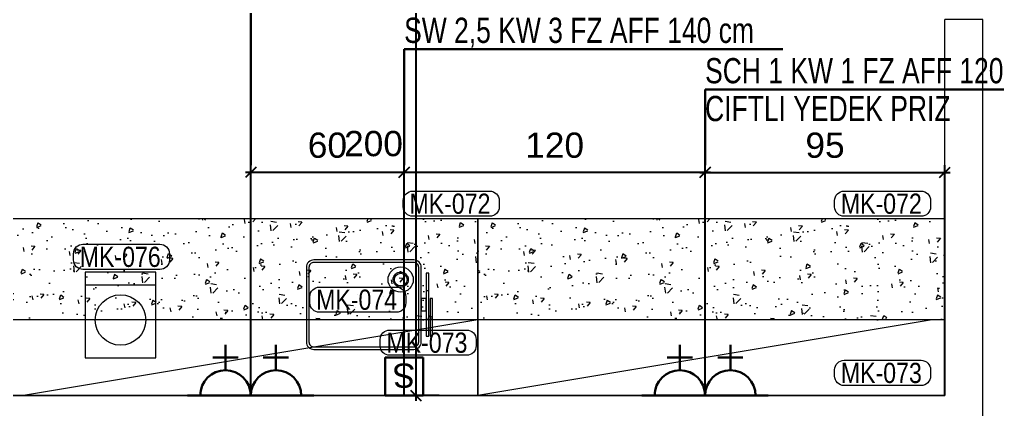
# Model space of a CAD drawing. Extents: x -5598 to 26293, y -3808 to 13850.
# Drawn here: x -1171.6 to -784.2, y 4334.4 to 4489 of the extents above; entities that cross this region are included whole.
import ezdxf
from ezdxf.enums import TextEntityAlignment as Align

# ---------------------------------------------------------------- set-up
doc = ezdxf.new("R2010")
doc.units = 0
doc.header["$LTSCALE"] = 100
doc.header["$MEASUREMENT"] = 0
for name, color, linetype, lineweight in [('AD', 5, 'Continuous', 9), ('AK', 7, 'Continuous', 15), ('AP', 6, 'Continuous', 15), ('Y-DUVAR GAZBETON', 161, 'Continuous', 20)]:
    doc.layers.add(name, color=color, linetype=linetype, lineweight=lineweight)
doc.layers.add('MAKPA ELEKTRIK', color=7, linetype='Continuous', lineweight=30, true_color=0x93039a)
doc.layers.add('MAKPA GIDER OLC', color=7, linetype='Continuous', lineweight=30, true_color=0xcf6a1e)
doc.layers.add('OLCU DIS', color=7, linetype='Continuous')
doc.styles.add('MAKPA TESISAT', font='arial.ttf', dxfattribs={"height": 10})
doc.styles.add('olcu', font='romans.shx', dxfattribs={"width": 0.5})
doc.styles.add('POZ TEXT', font='ARIALN.TTF', dxfattribs={"height": 8})
doc.styles.get("Standard").update_dxf_attribs({"font": 'arial.ttf'})
doc.dimstyles.new('1-200', dxfattribs={"dimtxt": 40, "dimasz": 2, "dimexe": 0, "dimexo": 0, "dimgap": 10, "dimtad": 1, "dimdec": 4, "dimrnd": 0.1, "dimzin": 9, "dimdsep": 46, "dimtxsty": 'olcu', "dimblk1": 'SOL', "dimblk2": 'SAG', "dimsah": 1, "dimcen": 0, "dimse1": 1, "dimse2": 1, "dimclre": 13, "dimadec": 0, "dimazin": 0, "dimtfac": 1, "dimtdec": 4, "dimtix": 1, "dimtmove": 2, "dimatfit": 2, "dimldrblk": 'SOL', "dimfxl": 0, "dimtolj": 1, "dimarcsym": 0})
doc.dimstyles.new('MAKPA TESISAT DIM', dxfattribs={"dimscale": 0.7, "dimtxt": 12, "dimasz": 6, "dimexe": 4, "dimexo": 0, "dimgap": 8, "dimtad": 2, "dimtih": 1, "dimtoh": 1, "dimdec": 0, "dimrnd": 5, "dimzin": 0, "dimdsep": 46, "dimtxsty": 'MAKPA TESISAT', "dimblk1": 'OBLIQUE', "dimblk2": 'OBLIQUE', "dimsah": 1, "dimcen": 0, "dimdle": 3, "dimclrd": 256, "dimclre": 256, "dimclrt": 256, "dimadec": 0, "dimazin": 0, "dimtfac": 1, "dimtdec": 0, "dimtix": 1, "dimtofl": 0, "dimtmove": 2, "dimatfit": 3, "dimldrblk": 'OBLIQUE', "dimfxl": 0, "dimtvp": 7, "dimtolj": 1, "dimtzin": 0, "dimarcsym": 0})

# ---------------------------------------------------------------- blocks, each defined once
blk = doc.blocks.new('SOL')
at = {"color": 0}
for p, q in [((0, 30), (0, -6.96)), ((7.58, 0), (-6.97, 0))]:
    blk.add_line(p, q, dxfattribs=at)
blk.add_circle((0, 0), 3, dxfattribs=at)
blk = doc.blocks.new('SAG')
at = {"color": 0}
for p, q in [((0, -30), (0, 6.96)), ((7.58, 0), (-6.97, 0))]:
    blk.add_line(p, q, dxfattribs=at)
blk.add_circle((0, 0), 3, dxfattribs=at)
blk = doc.blocks.new('*D332')
at = {"layer": 'OLCU DIS', "color": 0, "lineweight": -2, "transparency": 16777216}
blk.add_line((21268, -935), (-2968, -935), dxfattribs=at)
at = {"layer": 'OLCU DIS', "color": 0, "lineweight": -2, "transparency": 16777216, "xscale": 2, "yscale": 2, "zscale": 2, "rotation": 180}
blk.add_blockref('SAG', (-2970, -935), dxfattribs=at)
at = {"layer": 'OLCU DIS', "color": 0, "lineweight": -2, "transparency": 16777216, "xscale": 2, "yscale": 2, "zscale": 2}
blk.add_blockref('SOL', (21270, -935), dxfattribs=at)
at = {"layer": 'OLCU DIS', "color": 0, "transparency": 16777216, "insert": (9295.64, -905), "char_height": 40, "attachment_point": 5, "style": 'olcu'}
blk.add_mtext('\\A1;24240', dxfattribs=at)
blk = doc.blocks.new('TC32BARICE_3fz-2.5kw')
at = {"layer": 'AD'}
blk.add_lwpolyline([(7.5, 1), (47, 1, 0.414214), (49, 3), (49, 32.5, 0.414214), (47, 34.5), (7.5, 34.5, 0.414214), (5.5, 32.5), (5.5, 3, 0.414214)], format="xyb", close=True, dxfattribs=at)
for points in [[(0, 15.25), (1, 15.25), (1, 30.25), (0, 30.25)], [(1.5, 5.25), (2.5, 5.25), (2.5, 30.25), (1.5, 30.25)], [(1.5, 12.25), (2.5, 12.25), (2.5, 30.25), (1.5, 30.25)], [(2.5, 15.25), (4.5, 15.25), (4.5, 20.25), (2.5, 20.25)]]:
    blk.add_lwpolyline(points, close=True, dxfattribs=at)
for radius in [3, 2.5]:
    blk.add_circle((12.64, 7.82), radius, dxfattribs=at)
at = {"layer": 'AK'}
blk.add_lwpolyline([(7.5, 0), (47, 0, 0.414214), (50, 3), (50, 32.5, 0.414214), (47, 35.5), (7.5, 35.5, 0.414214), (4.5, 32.5), (4.5, 3, 0.414214)], format="xyb", close=True, dxfattribs=at)
blk.add_circle((12.64, 7.82), 5, dxfattribs=at)
blk = doc.blocks.new('A$C43DB0344')
at = {"layer": 'AD'}
blk.add_line((5, 0), (5, 28), dxfattribs=at)
blk.add_circle((19, 14), 10, dxfattribs=at)
at = {"layer": 'AK'}
blk.add_lwpolyline([(0, 0), (34, 0), (34, 28), (0, 28)], close=True, dxfattribs=at)
blk = doc.blocks.new('SETUSTUTARTI')
at = {"layer": 'AK', "rotation": 90.0000000000017}
blk.add_blockref('A$C43DB0344', (28, -34), dxfattribs=at)
blk = doc.blocks.new('POZ_X')
at = {"layer": 'AP'}
blk.add_lwpolyline([(12.75, 10), (-17.75, 10, 0.414214), (-21.5, 6.25), (-21.5, 3.75, 0.414214), (-17.75, 0), (12.75, 0, 0.414214), (16.5, 3.75), (16.5, 6.25, 0.414214)], format="xyb", close=True, dxfattribs=at)
at = {"layer": 'AP', "style": 'POZ TEXT'}
blk.add_attdef('POZ_NO', text='', height=8, dxfattribs=at).set_placement((-3, 5), align=Align.MIDDLE_CENTER)
at = {"layer": 'AP', "style": 'POZ TEXT', "flags": 1}
blk.add_attdef('URUN_ADI', text='', height=7, dxfattribs=at).set_placement((-3, -4.34), align=Align.MIDDLE_CENTER)
blk = doc.blocks.new('ELK.PRIZ')
at = {"layer": 'MAKPA ELEKTRIK'}
for p, q in [((-15, 0), (15, 0)), ((15, 0), (-15, 0)), ((0, -10), (0, -20)), ((0, -20), (0, -10)), ((5, -15), (-5, -15))]:
    blk.add_line(p, q, dxfattribs=at)
blk.add_arc((0, 0), 10, 180, 0, dxfattribs=at)
blk = doc.blocks.new('ELK.SALTER')
at = {"layer": 'MAKPA ELEKTRIK'}
blk.add_lwpolyline([(-7.5, -15), (7.5, -15), (7.5, 0), (-7.5, 0)], close=True, dxfattribs=at)
blk.add_text('S', height=9.6, dxfattribs=at).set_placement((-4.42, -12.67))
blk = doc.blocks.new('_OBLIQUE')
at = {"color": 0, "linetype": 'ByBlock', "lineweight": -2}
blk.add_line((-0.5, -0.5), (0.5, 0.5), dxfattribs=at)
blk = doc.blocks.new('*D788')
at = {"layer": 'MAKPA ELEKTRIK', "lineweight": -2, "transparency": 16777216}
for p, q in [((-902.1, 4428.43), (-802.9, 4428.43)), ((-900, 4340), (-900, 4431.23)), ((-805, 4340), (-805, 4431.23))]:
    blk.add_line(p, q, dxfattribs=at)
at = {"layer": 'MAKPA ELEKTRIK', "lineweight": -2, "transparency": 16777216, "xscale": 4.199999999999998, "yscale": 4.199999999999998, "zscale": 4.199999999999998, "rotation": 180}
blk.add_blockref('_OBLIQUE', (-900, 4428.43), dxfattribs=at)
at = {"layer": 'MAKPA ELEKTRIK', "lineweight": -2, "transparency": 16777216, "xscale": 4.199999999999998, "yscale": 4.199999999999998, "zscale": 4.199999999999998}
blk.add_blockref('_OBLIQUE', (-805, 4428.43), dxfattribs=at)
at = {"layer": 'MAKPA ELEKTRIK', "transparency": 16777216, "insert": (-852.5, 4439.13), "char_height": 10, "attachment_point": 5, "style": 'MAKPA TESISAT'}
blk.add_mtext('\\A1;95', dxfattribs=at)
blk = doc.blocks.new('*D789')
at = {"layer": 'MAKPA ELEKTRIK', "lineweight": -2, "transparency": 16777216}
for p, q in [((-897.9, 4428.43), (-1021.32, 4428.43)), ((-1019.22, 4340), (-1019.22, 4431.23)), ((-900, 4340), (-900, 4431.23))]:
    blk.add_line(p, q, dxfattribs=at)
at = {"layer": 'MAKPA ELEKTRIK', "lineweight": -2, "transparency": 16777216, "xscale": 4.199999999999998, "yscale": 4.199999999999998, "zscale": 4.199999999999998, "rotation": 180}
blk.add_blockref('_OBLIQUE', (-1019.22, 4428.43), dxfattribs=at)
at = {"layer": 'MAKPA ELEKTRIK', "lineweight": -2, "transparency": 16777216, "xscale": 4.199999999999998, "yscale": 4.199999999999998, "zscale": 4.199999999999998}
blk.add_blockref('_OBLIQUE', (-900, 4428.43), dxfattribs=at)
at = {"layer": 'MAKPA ELEKTRIK', "transparency": 16777216, "insert": (-959.61, 4439.13), "char_height": 10, "attachment_point": 5, "style": 'MAKPA TESISAT'}
blk.add_mtext('\\A1;120', dxfattribs=at)
blk = doc.blocks.new('*D790')
at = {"layer": 'MAKPA ELEKTRIK', "lineweight": -2, "transparency": 16777216}
for p, q in [((-1017.12, 4428.43), (-1082.1, 4428.43)), ((-1080, 4340), (-1080, 4431.23)), ((-1019.22, 4340), (-1019.22, 4431.23))]:
    blk.add_line(p, q, dxfattribs=at)
at = {"layer": 'MAKPA ELEKTRIK', "lineweight": -2, "transparency": 16777216, "xscale": 4.199999999999998, "yscale": 4.199999999999998, "zscale": 4.199999999999998, "rotation": 180}
blk.add_blockref('_OBLIQUE', (-1080, 4428.43), dxfattribs=at)
at = {"layer": 'MAKPA ELEKTRIK', "lineweight": -2, "transparency": 16777216, "xscale": 4.199999999999998, "yscale": 4.199999999999998, "zscale": 4.199999999999998}
blk.add_blockref('_OBLIQUE', (-1019.22, 4428.43), dxfattribs=at)
at = {"layer": 'MAKPA ELEKTRIK', "transparency": 16777216, "insert": (-1049.61, 4439.13), "char_height": 10, "attachment_point": 5, "style": 'MAKPA TESISAT'}
blk.add_mtext('\\A1;60', dxfattribs=at)
blk = doc.blocks.new('*D902')
at = {"layer": 'MAKPA GIDER OLC', "lineweight": -2, "transparency": 16777216}
for p, q in [((-1014.63, 4541.65), (-1014.63, 4337.9)), ((-1005.29, 4539.55), (-1017.43, 4539.55)), ((-1005.33, 4340), (-1017.43, 4340))]:
    blk.add_line(p, q, dxfattribs=at)
at = {"layer": 'MAKPA GIDER OLC', "lineweight": -2, "transparency": 16777216, "xscale": 4.199999999999998, "yscale": 4.199999999999998, "zscale": 4.199999999999998}
for p, rotation in [((-1014.63, 4539.55), 90), ((-1014.63, 4340), 270)]:
    blk.add_blockref('_OBLIQUE', p, dxfattribs=dict(at, rotation=rotation))
at = {"layer": 'MAKPA GIDER OLC', "transparency": 16777216, "insert": (-1031.35, 4439.77), "char_height": 10, "attachment_point": 5, "style": 'MAKPA TESISAT'}
blk.add_mtext('\\A1;200', dxfattribs=at)

msp = doc.modelspace()

# ---------------------------------------------------------------- hatches: boundary and pattern name
at = {"layer": 'AD'}
h = msp.add_hatch(dxfattribs=at)
h.set_pattern_fill('AR-CONC', color=256, scale=0.1, angle=180)
h.set_pattern_definition([(230, (-457779.418, 795978.247), (-18.2184669, 1.59390855), [1.905, -20.955]), (175, (-457779.418, 795978.247), (3.52434214, -19.10568452), [1.524, -16.7640584]), (280.4514447, (-457780.937, 795978.38), (-14.6941247, -17.5117752), [1.61900088, -17.80902446]), (226.1842, (-457779.418, 795973.167), (-27.1079041, 4.2042328), [2.8575, -31.4325]), (276.6355576, (-457781.677, 795973.517), (-23.7404134, -24.74261246), [2.4285023, -26.7135608]), (171.184151, (-457779.418, 795973.167), (-23.7404134, -24.7426125), [2.2859967, -25.1459732]), (201, (-457781.958, 795974.437), (-15.16143913, 10.22651982), [1.905, -20.955]), (146, (-457781.958, 795974.437), (-6.18020283, -18.4187966), [1.524, -16.764]), (251.451445, (-457783.222, 795975.29), (-21.34164193, -8.1922769), [1.61900088, -17.80899376]), (217.5, (-457779.4184, 795978.247), (-0.308860325, -8.455503887), [0, -16.5608, 0, -17.018, 0, -16.8275]), (187.5, (-457779.418, 795978.247), (-6.68196625, -10.01805748), [0, -9.7028, 0, -16.1798, 0, -6.4135]), (147.5, (-457773.754, 795978.247), (-13.559059517, 0.5728744), [0, -6.35, 0, -19.812, 0, -26.289]), (137.5, (-457771.214, 795978.247), (-14.81291814, -2.5426491), [0, -8.255, 0, -13.1572, 0, -18.669])])
h.paths.add_polyline_path([(-1175, 4410), (-1175, 4370), (-990, 4370), (-990, 4410)])
h = msp.add_hatch(dxfattribs=at)
h.set_pattern_fill('AR-CONC', color=256, scale=0.1, angle=180)
h.set_pattern_definition([(230, (-457599.418, 795978.247), (-18.2184669, 1.59390855), [1.905, -20.955]), (175, (-457599.418, 795978.247), (3.52434214, -19.10568452), [1.524, -16.7640584]), (280.4514447, (-457600.937, 795978.38), (-14.6941247, -17.5117752), [1.61900088, -17.80902446]), (226.1842, (-457599.418, 795973.167), (-27.1079041, 4.2042328), [2.8575, -31.4325]), (276.6355576, (-457601.677, 795973.517), (-23.7404134, -24.74261246), [2.4285023, -26.7135608]), (171.184151, (-457599.418, 795973.167), (-23.7404134, -24.7426125), [2.2859967, -25.1459732]), (201, (-457601.958, 795974.437), (-15.16143913, 10.22651982), [1.905, -20.955]), (146, (-457601.958, 795974.437), (-6.18020283, -18.4187966), [1.524, -16.764]), (251.451445, (-457603.222, 795975.29), (-21.34164193, -8.1922769), [1.61900088, -17.80899376]), (217.5, (-457599.4184, 795978.247), (-0.308860325, -8.455503887), [0, -16.5608, 0, -17.018, 0, -16.8275]), (187.5, (-457599.418, 795978.247), (-6.68196625, -10.01805748), [0, -9.7028, 0, -16.1798, 0, -6.4135]), (147.5, (-457593.754, 795978.247), (-13.559059517, 0.5728744), [0, -6.35, 0, -19.812, 0, -26.289]), (137.5, (-457591.214, 795978.247), (-14.81291814, -2.5426491), [0, -8.255, 0, -13.1572, 0, -18.669])])
h.paths.add_polyline_path([(-990, 4410), (-990, 4370), (-805, 4370), (-805, 4410)])

# ---------------------------------------------------------------- linework, layer by layer
for p, q in [((-990, 4370), (-1170, 4340)), ((-810, 4370), (-990, 4340))]:
    msp.add_line(p, q, dxfattribs=at)
at = {"layer": 'AK'}
for points in [[(-990, 4410), (-1175, 4410), (-1175, 4340), (-990, 4340)], [(-805, 4410), (-990, 4410), (-990, 4340), (-805, 4340)], [(-990, 4370), (-1175, 4370), (-1175, 4340), (-990, 4340)], [(-805, 4370), (-990, 4370), (-990, 4340), (-805, 4340)]]:
    msp.add_lwpolyline(points, close=True, dxfattribs=at)
at = {"layer": 'MAKPA ELEKTRIK'}
for p, q in [((-1080, 4431.22705), (-1080, 4504.16699)), ((-1019.22174, 4477.22705), (-869.22174, 4477.22705)), ((-1019.22174, 4477.22705), (-1019.22174, 4431.22705)), ((-900, 4461.22705), (-750, 4461.22705)), ((-900, 4431.22705), (-900, 4461.22705))]:
    msp.add_line(p, q, dxfattribs=at)
at = {"layer": 'Y-DUVAR GAZBETON'}
for p, q in [((-789.99999, 4489), (-804.99999, 4489)), ((-805, 4340), (-1174.99999, 4340))]:
    msp.add_line(p, q, dxfattribs=at)
for points in [[(-805, 4340), (-805, 4489)], [(-790, 4186), (-790, 4489)]]:
    msp.add_lwpolyline(points, dxfattribs=at)

# ---------------------------------------------------------------- block references
at = {"layer": 'AK', "rotation": 180}
for name, p in [('TC32BARICE_3fz-2.5kw', (-1007.94499, 4393.73824)), ('SETUSTUTARTI', (-1117.56664, 4354.90562))]:
    msp.add_blockref(name, p, dxfattribs=at)
at = {"layer": 'AP', "ltscale": 6}
ref = msp.add_blockref('POZ_X', (-998.07062, 4421.00505), dxfattribs=dict(at, xscale=-1, rotation=180))
ref.add_attrib('POZ_NO', 'MK-072', dxfattribs={"height": 8, "style": 'POZ TEXT'}).set_placement((-1001.07062, 4416.00505), align=Align.MIDDLE_CENTER)
ref = msp.add_blockref('POZ_X', (-827.19605, 4421.00505), dxfattribs=dict(at, xscale=-1, rotation=180))
ref.add_attrib('POZ_NO', 'MK-072', dxfattribs={"height": 8, "style": 'POZ TEXT'}).set_placement((-830.19605, 4416.00505), align=Align.MIDDLE_CENTER)
ref = msp.add_blockref('POZ_X', (-1128.69123, 4399.94411), dxfattribs=dict(at, xscale=-1, rotation=180))
ref.add_attrib('POZ_NO', 'MK-076', dxfattribs={"height": 8, "style": 'POZ TEXT'}).set_placement((-1131.69123, 4394.94411), align=Align.MIDDLE_CENTER)
ref = msp.add_blockref('POZ_X', (-1035.04327, 4382.94787), dxfattribs=dict(at, xscale=-1, rotation=180))
ref.add_attrib('POZ_NO', 'MK-074', dxfattribs={"height": 8, "style": 'POZ TEXT'}).set_placement((-1038.04327, 4377.94787), align=Align.MIDDLE_CENTER)
ref = msp.add_blockref('POZ_X', (-1007.19605, 4365.92851), dxfattribs=dict(at, xscale=-1, rotation=180))
ref.add_attrib('POZ_NO', 'MK-073', dxfattribs={"height": 8, "style": 'POZ TEXT'}).set_placement((-1010.19605, 4360.92851), align=Align.MIDDLE_CENTER)
ref = msp.add_blockref('POZ_X', (-827.19605, 4353.93171), dxfattribs=dict(at, xscale=-1, rotation=180))
ref.add_attrib('POZ_NO', 'MK-073', dxfattribs={"height": 8, "style": 'POZ TEXT'}).set_placement((-830.19605, 4348.93171), align=Align.MIDDLE_CENTER)
at = {"layer": 'MAKPA ELEKTRIK', "rotation": 180}
for name, p in [('ELK.PRIZ', (-1090, 4340)), ('ELK.PRIZ', (-1070, 4340)), ('ELK.PRIZ', (-910, 4340)), ('ELK.PRIZ', (-890, 4340)), ('ELK.SALTER', (-1019.22174, 4340))]:
    msp.add_blockref(name, p, dxfattribs=at)

# ---------------------------------------------------------------- texts
at = {"layer": 'MAKPA ELEKTRIK', "style": 'MAKPA TESISAT', "width": 0.75}
for s, p in [('SW 2,5 KW 3 FZ AFF 140 cm', (-1019.22174, 4479.72705)), ('SCH 1 KW 1 FZ AFF 120 cm', (-900, 4463.72705)), ('CIFTLI YEDEK PRIZ', (-900, 4448.72705))]:
    msp.add_text(s, height=10.00188, dxfattribs=at).set_placement(p)

# ---------------------------------------------------------------- dimensions: what is measured, and where the dimension line sits
at = {"layer": 'MAKPA ELEKTRIK'}
for base, p1, p2, picture, middle in [((-1080, 4428.42705), (-1019.22174, 4340), (-1080, 4340), '*D790', (-1049.61087, 4439.13278)), ((-1019.22174, 4428.42705), (-900, 4340), (-1019.22174, 4340), '*D789', (-959.61087, 4439.13278)), ((-805, 4428.42705), (-900, 4340), (-805, 4340), '*D788', (-852.5, 4439.13278))]:
    dim = msp.add_linear_dim(base=base, p1=p1, p2=p2, dimstyle='MAKPA TESISAT DIM', override={"dimfxl": 0}, dxfattribs=at)
    dim.commit()
    dim.dimension.update_dxf_attribs({"geometry": picture, "text_midpoint": middle})
at = {"layer": 'MAKPA GIDER OLC'}
dim = msp.add_linear_dim(base=(-1014.63255, 4340), p1=(-1005.29117, 4539.54885), p2=(-1005.33017, 4340), angle=90, dimstyle='MAKPA TESISAT DIM', override={"dimfxl": 0}, dxfattribs=at)
dim.commit()
dim.dimension.update_dxf_attribs({"geometry": '*D902', "text_midpoint": (-1031.34783, 4439.77442)})
at = {"layer": 'OLCU DIS', "color": 7}
dim = msp.add_linear_dim(base=(-2970, -935), p1=(21270, -635), p2=(-2970, 7535), dimstyle='1-200', dxfattribs=at)
dim.commit()
dim.dimension.update_dxf_attribs({"geometry": '*D332', "text_midpoint": (9295.63768, -905), "dimtype": 160})

doc.saveas('drawing.dxf')
